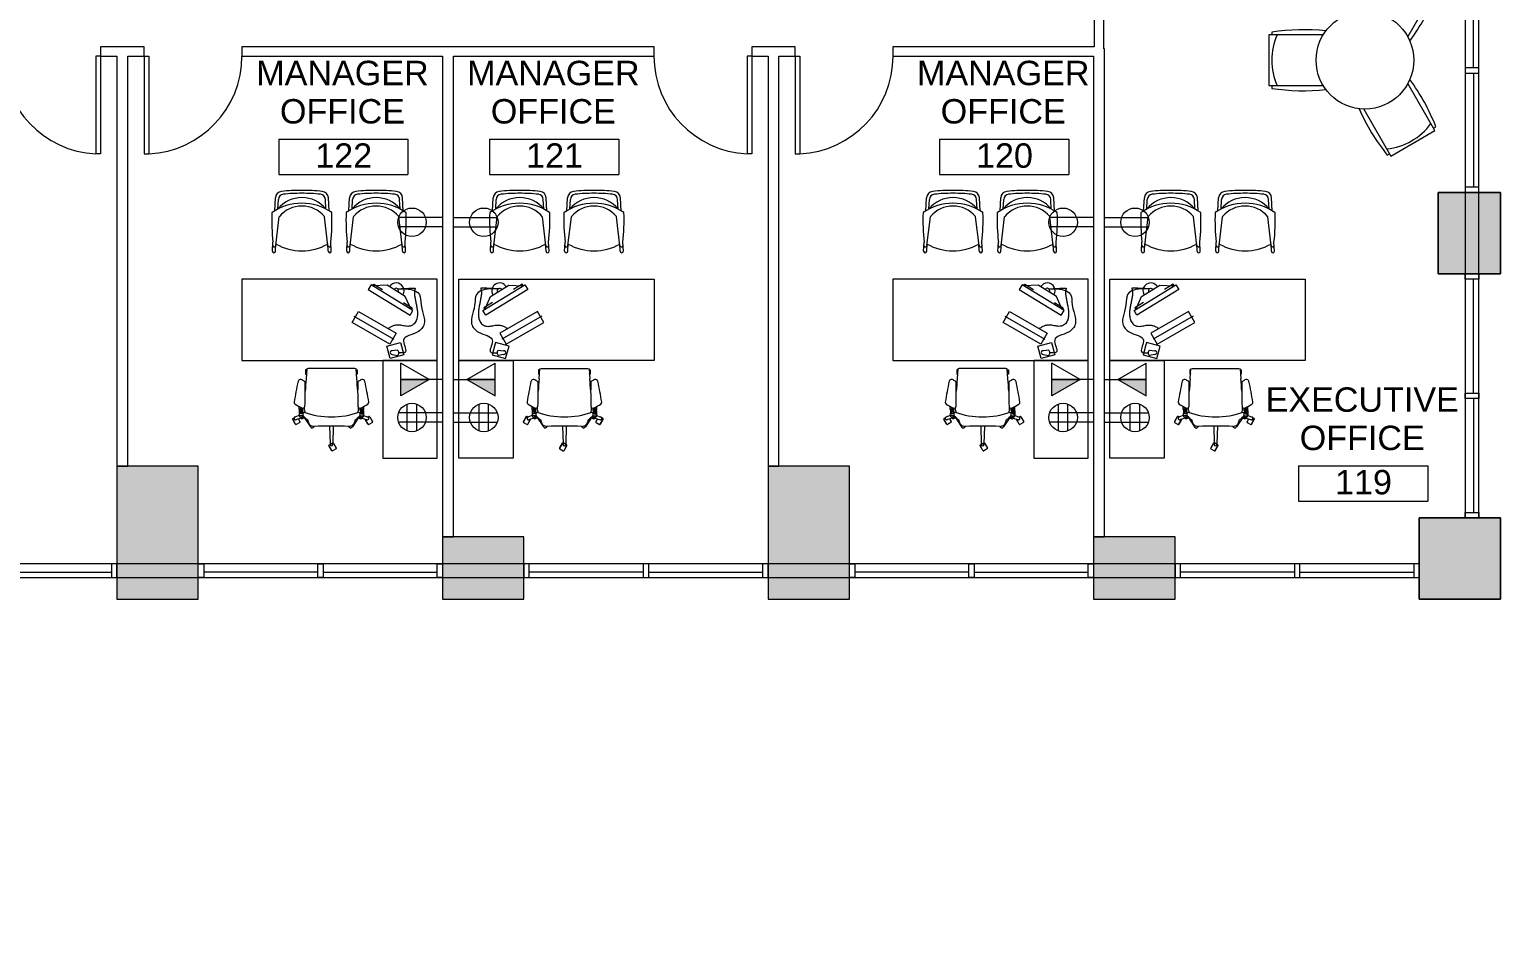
# Model space of a CAD drawing. Header units: inches. Extents: x 1 to 3682, y -575 to 495.
# Drawn here: x 2269 to 2811, y -567 to -237 of the extents above; entities that cross this region are included whole.
import ezdxf

# ---------------------------------------------------------------- set-up
doc = ezdxf.new("R2010")
doc.units = ezdxf.units.IN
doc.header["$MEASUREMENT"] = 0
for name, color, linetype, lineweight in [('1900 Gallows 2nd Floor_For Revit_dwg', 8, 'Continuous', 9), ('A-ANNO-NOTE', 131, 'Continuous', 20), ('A-AREA-IDEN', 2, 'Continuous', 20), ('A-DETL-GENF', 92, 'Continuous', 9), ('A-DETL-MEDM', 33, 'Continuous', 9), ('A-DOOR', 31, 'Continuous', 13), ('A-Glaz-Exst', 7, 'Continuous', 9), ('A-WALL', 113, 'Continuous', 50), ('A-Wall-Exst', 7, 'Continuous', 9), ('I-FURN', 30, 'Continuous', 9), ('I-WALL', 2, 'Continuous', 13)]:
    doc.layers.add(name, color=color, linetype=linetype, lineweight=lineweight)
doc.styles.add('Arial', font='arial.ttf', dxfattribs={"height": 9})

# ---------------------------------------------------------------- blocks, each defined once
blk = doc.blocks.new('Office Desk Groups - Office Desk 1-562618-New Construction - Tel_Data_Elec Plan')
at = {"layer": 'I-FURN'}
for p, q in [((-36, 36), (-36, 0)), ((-16, 36), (-36, 36)), ((-16, 0), (-16, 36)), ((1.23, 32.53), (2.52, 33.28)), ((2.79, 33.2), (3.85, 31.37)), ((2.84, 33.12), (2.87, 33.14)), ((2.87, 33.14), (3.84, 31.47)), ((2.22, 30.42), (1.16, 32.26)), ((1.17, 32.16), (1.2, 32.18)), ((2.13, 30.49), (1.17, 32.16)), ((2.17, 30.51), (2.13, 30.49)), ((2.28, 24.2), (2.42, 30.74)), ((3.45, 30.9), (2.49, 30.35)), ((3.78, 31.09), (3.45, 30.9)), ((3.6, 24.2), (3.46, 30.74)), ((3.84, 31.47), (3.8, 31.45)), ((-11.16, 20.71), (-12.22, 22.54)), ((-12.2, 22.44), (-12.17, 22.46)), ((-11.24, 20.77), (-12.2, 22.44)), ((-12.14, 22.82), (-10.85, 23.56)), ((-10.58, 23.49), (-9.52, 21.65)), ((-10.53, 23.41), (-10.5, 23.43)), ((-10.5, 23.43), (-9.53, 21.75)), ((-8.31, 21.25), (-9.97, 21.75)), ((-9.53, 21.75), (-9.57, 21.73)), ((-7.32, 20.61), (-4.77, 24.49)), ((-4.77, 24.49), (-4.26, 24.91)), ((10.65, 24.49), (10.13, 24.91)), ((13.2, 20.61), (10.65, 24.49)), ((14.19, 21.25), (15.84, 21.75)), ((15.11, 21.53), (14.53, 22.54)), ((14.54, 22.44), (14.58, 22.46)), ((15.08, 21.51), (14.54, 22.44)), ((14.6, 22.82), (15.89, 23.56)), ((16.16, 23.49), (17.22, 21.65)), ((16.21, 23.41), (16.25, 23.43)), ((16.25, 23.43), (17.21, 21.75)), ((17.21, 21.75), (17.18, 21.73)), ((-11.2, 20.79), (-11.24, 20.77)), ((-10.51, 20.85), (-10.88, 20.63)), ((-8.94, 20.28), (-10.29, 20.75)), ((-9.01, 18.07), (-8.99, 16.92)), ((-8.91, 18.55), (-8.94, 20.36)), ((-8.86, 20.33), (-8.87, 19.4)), ((-8.87, 19.4), (-8.53, 19.4)), ((-7.56, 20.33), (-8.86, 20.33)), ((-8.16, 21.4), (-8.77, 20.78)), ((-8.57, 18.91), (-8.56, 17.65)), ((-8.53, 19.67), (-8.53, 17.7)), ((-8.07, 19.67), (-8.53, 19.67)), ((-8.07, 17.73), (-8.07, 19.67)), ((-8.07, 19.39), (-7.53, 19.39)), ((-8.04, 18.93), (-8.06, 17.7)), ((-6.97, 21.15), (-7.88, 21.44)), ((-7.74, 18.63), (-7.75, 19.39)), ((-7.63, 18.4), (-7.61, 18.07)), ((-7.61, 18.07), (-7.62, 17.56)), ((-7.34, 20.57), (-7.32, 20.61)), ((-6.98, 18.3), (-6.99, 17.3)), ((12.84, 21.15), (13.75, 21.44)), ((12.86, 18.3), (12.87, 17.3)), ((13.22, 20.57), (13.2, 20.61)), ((13.95, 19.39), (13.41, 19.39)), ((13.44, 20.33), (14.73, 20.33)), ((13.5, 18.4), (13.49, 18.07)), ((13.49, 18.07), (13.5, 17.56)), ((13.61, 18.63), (13.62, 19.39)), ((13.91, 18.93), (13.93, 17.7)), ((13.95, 19.67), (14.4, 19.67)), ((13.95, 17.73), (13.95, 19.67)), ((14.03, 21.4), (14.64, 20.78)), ((14.4, 19.67), (14.4, 17.7)), ((14.74, 19.4), (14.4, 19.4)), ((14.44, 18.91), (14.44, 17.65)), ((14.73, 20.33), (14.74, 19.4)), ((14.78, 18.55), (14.81, 20.36)), ((14.81, 20.28), (16.17, 20.75)), ((14.88, 18.07), (14.87, 16.92)), ((17.15, 21.38), (16.69, 21.11)), ((-6.4, 6.79), (-6.13, 3)), ((12.01, 3), (12.28, 6.79)), ((-6.56, 5.03), (-6.41, 5.03)), ((-6.56, 3.46), (-6.56, 5.03)), ((-6.41, 3.46), (-6.56, 3.46)), ((-6.41, 5.03), (-6.41, 3.46)), ((-6.13, 3), (-5.67, 2.87)), ((-5.67, 2.87), (11.55, 2.87)), ((11.55, 2.87), (12.01, 3)), ((12.28, 5.03), (12.28, 3.46)), ((12.44, 5.03), (12.28, 5.03)), ((12.28, 3.46), (12.44, 3.46)), ((12.44, 3.46), (12.44, 5.03)), ((-36, 0), (-16, 0)), ((-36, 0), (-36, -30)), ((36, 0), (-36, 0)), ((-23.75, -2.08), (-18.72, -0.7)), ((-22.48, -6.72), (-23.75, -2.08)), ((-17.45, -5.34), (-22.48, -6.72)), ((-21.46, -3.8), (-19.5, -3.62)), ((-19.46, -2.22), (-21.4, -1.92)), ((-18.72, -0.7), (-17.45, -5.34)), ((36, -30), (36, 0)), ((-20.86, -10.1), (-18.53, -6.07)), ((-7, -18.11), (-20.86, -10.1)), ((-5.33, -16.35), (-20.07, -7.94)), ((-18.53, -6.07), (-4.67, -14.07)), ((-4.67, -14.07), (-7, -18.11)), ((-26.03, -16.73), (-27.08, -18.43)), ((-27.08, -18.43), (-11.65, -27.96)), ((-26.8, -19.46), (-26.42, -18.84)), ((-23.63, -21.42), (-26.8, -19.46)), ((-26.42, -18.84), (-24.3, -23.68)), ((-10.6, -26.26), (-26.03, -16.73)), ((-24.3, -23.68), (-17.59, -27.82)), ((-12.69, -28.17), (-15.87, -26.21)), ((-11.65, -27.96), (-10.6, -26.26)), ((-36, -30), (36, -30)), ((-17.59, -27.82), (-12.31, -27.55)), ((-12.31, -27.55), (-12.69, -28.17)), ((-24.36, -40.36), (-24.19, -43.67)), ((-23.24, -40.3), (-23.1, -43)), ((-23.13, -42.4), (-21.88, -53.04)), ((-3.95, -42.4), (-5.2, -53.04)), ((-3.84, -40.3), (-3.98, -43)), ((-2.72, -40.36), (-2.89, -43.67)), ((3.02, -40.36), (3.19, -43.67)), ((4.14, -40.3), (4.28, -43)), ((4.25, -42.4), (5.5, -53.04)), ((23.42, -42.4), (22.17, -53.04)), ((23.53, -40.3), (23.39, -43)), ((24.66, -40.36), (24.48, -43.67)), ((-23.56, -55.25), (-23.31, -60.03)), ((-22.4, -55.89), (-22.21, -59.45)), ((-4.68, -55.89), (-4.87, -59.45)), ((-3.52, -55.25), (-3.77, -60.03)), ((3.82, -55.25), (4.07, -60.03)), ((4.98, -55.89), (5.16, -59.45)), ((22.7, -55.89), (22.51, -59.45)), ((23.85, -55.25), (23.61, -60.03))]:
    blk.add_line(p, q, dxfattribs=at)
for centre, radius, start, end in [((2.62, 33.1), 0.2, 30, 120.1357), ((1.33, 32.36), 0.2, 120, 210), ((2.39, 30.52), 0.2, 209.8466, 275.235), ((2.39, 30.52), 0.2, 275.235, 299.8607), ((3.94, 30.71), 1.53, 164.4505, 178.7927), ((3.03, 30.97), 0.583, 134.254, 164.4505), ((2.94, 31.06), 0.445, 45.7229, 134.2771), ((2.84, 30.97), 0.583, 15.5495, 45.746), ((1.93, 30.71), 1.53, 1.2073, 15.5495), ((3.68, 31.27), 0.2, 299.8643, 30), ((-12.04, 22.64), 0.2, 119.832, 210), ((-10.43, 21.35), 0.445, 117.8208, 206.0638), ((-10.75, 23.39), 0.2, 30, 120), ((-10.37, 21.23), 0.583, 87.4248, 117.8208), ((-10.41, 20.28), 1.53, 73.2073, 87.502), ((-2.8, 17.21), 5.54, 121.0187, 133.18), ((-20.88, 22.9), 15.26, 356.4473, 358.5687), ((-3.38, 22.1), 2.29, 134.5977, 169.3918), ((-3.26, 21.43), 2.87, 95.705, 127.0086), ((-4.41, 23.8), 1.12, 25.6219, 82.0752), ((2.94, 269.32), 245.12, 268.4848, 271.5152), ((10.28, 23.8), 1.12, 97.9248, 154.3781), ((9.13, 21.43), 2.87, 52.9914, 84.295), ((9.26, 22.1), 2.29, 10.6082, 45.4023), ((26.76, 22.9), 15.26, 181.4313, 183.5527), ((8.67, 17.21), 5.54, 46.82, 58.9813), ((14.7, 22.64), 0.2, 119.8879, 210), ((16.29, 20.28), 1.53, 92.498, 106.7927), ((15.99, 23.39), 0.2, 30, 120), ((16.25, 21.23), 0.583, 62.1792, 92.5752), ((16.31, 21.35), 0.445, 333.9362, 62.1792), ((-10.98, 20.81), 0.2, 210, 299.888), ((-10.31, 21.41), 0.583, 206.0911, 236.3507), ((-9.79, 22.2), 1.53, 236.4124, 250.7927), ((4.23, -7.95), 28.17, 115.3981, 121.4567), ((-9.69, 21.55), 0.2, 15.1327, 29.8705), ((-8.12, 18.14), 0.887, 120.1857, 184.8367), ((-8.34, 20.37), 0.593, 84.0219, 180.9117), ((-8.27, 17.21), 0.533, 66.9672, 123.7509), ((-8.27, 17.27), 0.5, 67.0573, 121.4674), ((-8.42, 20.31), 0.657, 1.3207, 77.9642), ((-7.98, 21.13), 0.323, 29.6621, 124.4716), ((-8.55, 18.11), 0.971, 17.6225, 57.9495), ((-7.54, 16.85), 0.711, 2.0473, 115.4842), ((-8.44, 20.75), 0.922, 9.6607, 36.4682), ((-6.62, 19.89), 1.04, 148.1398, 233.8639), ((-8.76, 20.66), 1.25, 346.3769, 10.9189), ((-10.83, 25.13), 5.75, 305.3709, 317.4948), ((2.94, -10.67), 31.42, 71.1164, 108.8836), ((-5.15, 18.21), 1.84, 146.599, 177.2887), ((-162.31, 11.32), 155.58, 358.8191, 2.0473), ((16.71, 25.13), 5.75, 222.5052, 234.6291), ((11.03, 18.21), 1.84, 2.7113, 33.401), ((168.19, 11.32), 155.58, 177.9527, 181.1809), ((13.42, 16.85), 0.711, 64.5158, 177.9527), ((12.49, 19.89), 1.04, 306.1361, 31.8602), ((14.63, 20.66), 1.25, 169.0811, 193.6231), ((14.31, 20.75), 0.922, 143.5318, 170.3393), ((14.43, 18.11), 0.971, 122.0505, 162.3775), ((13.85, 21.13), 0.323, 55.5284, 150.3379), ((14.29, 20.31), 0.657, 102.0358, 178.6793), ((1.64, -7.95), 28.17, 58.5497, 64.6019), ((14.14, 17.21), 0.533, 56.2491, 113.0328), ((14.14, 17.27), 0.5, 58.5326, 112.9427), ((14.22, 20.37), 0.593, 359.0883, 95.9781), ((14, 18.14), 0.887, 355.1633, 59.8143), ((15.66, 22.2), 1.53, 289.2073, 303.5114), ((16.19, 21.41), 0.583, 303.4497, 333.9089), ((17.05, 21.55), 0.2, 300, 30.2094), ((-10.08, 15.44), 0.749, 121.5732, 189.0231), ((163.02, 43.86), 176.17, 189.3216, 191.8621), ((258.68, 28.75), 265.99, 183.7702, 184.7367), ((-252.8, 28.75), 265.99, 355.2633, 356.2298), ((-157.15, 43.86), 176.17, 348.1407, 350.6784), ((15.95, 15.44), 0.749, 350.9769, 58.6662), ((-8.54, 7.83), 0.859, 192.1424, 292.8427), ((-12.14, 16.39), 10.15, 292.7913, 299.9233), ((-7.38, 8.13), 0.615, 299.9233, 358.8191), ((13.26, 8.13), 0.615, 181.1809, 240.0767), ((18.01, 16.39), 10.15, 240.0767, 247.2087), ((14.42, 7.83), 0.859, 247.1573, 348.4211), ((-5.85, 5.21), 0.589, 197.5488, 225.5119), ((-5.85, 3.28), 0.589, 125.1062, 162.4512), ((11.72, 3.28), 0.589, 17.5488, 54.8938), ((11.72, 5.21), 0.589, 314.4881, 342.4512), ((-20.73, -2.88), 1.17, 124.8247, 231.514), ((-19.4, -2.93), 0.703, 261.9725, 94.3662), ((-20.94, -25.75), 2.88, 148.3037, 328.3037), ((-20.94, -25.75), 0.885, 148.3037, 328.3037), ((-23.8, -40.33), 0.562, 2.9778, 182.9778), ((-23.69, -42.45), 0.572, 355.8841, 161.2764), ((-13.54, -59.54), 19.11, 60.1223, 119.8777), ((-3.39, -42.44), 0.567, 14.9433, 184.8841), ((-3.28, -40.33), 0.562, 357.0222, 177.0222), ((3.58, -40.33), 0.562, 2.9778, 182.9778), ((3.68, -42.45), 0.572, 355.8841, 161.2764), ((13.84, -59.54), 19.11, 60.1223, 119.8777), ((23.98, -42.44), 0.567, 14.9433, 184.8841), ((24.09, -40.33), 0.563, 357.0222, 177.0222), ((47.43, -51.82), 72.08, 173.5103, 182.1673), ((-74.51, -51.82), 72.08, 357.8327, 6.4897), ((74.81, -51.82), 72.08, 173.5103, 182.1673), ((-47.14, -51.82), 72.08, 357.8327, 6.4897), ((-21.75, -53.03), 0.125, 186.4009, 220.1387), ((-13.53, -46.09), 10.88, 220.1387, 269.938), ((-13.55, -46.09), 10.88, 270.062, 319.8613), ((-5.33, -53.03), 0.125, 319.8613, 353.5991), ((5.62, -53.03), 0.125, 186.4009, 220.1387), ((13.85, -46.09), 10.88, 220.1387, 269.938), ((13.82, -46.09), 10.88, 270.062, 319.8613), ((22.05, -53.03), 0.125, 319.8613, 353.5991), ((-24.47, -54.52), 0.125, 190.6864, 235.967), ((-13.34, -38.03), 20.02, 235.967, 269.4206), ((-13.4, -48.43), 11.69, 219.6744, 269.3381), ((-20.22, -59.35), 2, 182.9778, 264.2191), ((-13.74, -38.03), 20.02, 270.5794, 304.033), ((-13.67, -48.43), 11.69, 270.6619, 320.3256), ((-6.86, -59.35), 2, 275.7809, 357.0222), ((-2.6, -54.52), 0.125, 304.033, 349.3136), ((2.9, -54.52), 0.125, 190.6864, 235.967), ((14.04, -38.03), 20.02, 235.967, 269.4206), ((13.97, -48.43), 11.69, 219.6744, 269.3381), ((7.16, -59.35), 2, 182.9778, 264.2191), ((13.63, -38.03), 20.02, 270.5794, 304.033), ((13.7, -48.43), 11.69, 270.6619, 320.3256), ((20.51, -59.35), 2, 275.7809, 357.0222), ((24.77, -54.52), 0.125, 304.033, 349.3136), ((-20.81, -59.91), 2.5, 182.9778, 264.2145), ((-13.44, 12.82), 75.59, 264.2145, 269.9285), ((-13.44, 7.53), 69.22, 264.2191, 269.9219), ((-13.63, 7.53), 69.22, 270.0781, 275.7809), ((-13.63, 12.82), 75.59, 270.0715, 275.7855), ((-6.27, -59.91), 2.5, 275.7855, 357.0222), ((6.56, -59.91), 2.5, 182.9778, 264.2145), ((13.93, 12.82), 75.59, 264.2145, 269.9285), ((13.93, 7.53), 69.22, 264.2191, 269.9219), ((13.74, 7.53), 69.22, 270.0781, 275.7809), ((13.74, 12.82), 75.59, 270.0715, 275.7855), ((21.11, -59.91), 2.5, 275.7855, 357.0222)]:
    blk.add_arc(centre, radius, start, end, dxfattribs=at)
for points, knots in [([(-21.43, -26.49), (-30.11, -26.7), (-29.36, -19.53), (-32.64, -14.29), (-28.66, -9.55), (-21.77, -8.98), (-25.67, -2.68), (-23.02, -2.75), (-21.9, -2.85)], [0, 0, 0, 0, 4.203758, 11.310205, 15.301003, 21.109862, 25.639067, 29.008441, 29.008441, 29.008441, 29.008441]), ([(-21.43, -26.49), (-21.7, -26.49), (-22.24, -26.5), (-23.05, -26.52), (-23.85, -26.55), (-24.52, -26.57), (-25.06, -26.6), (-25.47, -26.62), (-25.87, -26.65), (-26.2, -26.67), (-26.47, -26.68), (-26.67, -26.7), (-26.88, -26.71), (-27.08, -26.73), (-27.25, -26.74), (-27.38, -26.74), (-27.48, -26.74), (-27.58, -26.74), (-27.67, -26.74), (-27.74, -26.74), (-27.79, -26.74), (-27.83, -26.73), (-27.86, -26.71), (-27.87, -26.7), (-27.89, -26.69), (-27.91, -26.66), (-27.92, -26.63), (-27.93, -26.61), (-27.93, -26.6), (-27.93, -26.57), (-27.92, -26.54), (-27.91, -26.5), (-27.88, -26.44), (-27.86, -26.37), (-27.83, -26.29), (-27.8, -26.21), (-27.77, -26.13), (-27.75, -26.05), (-27.72, -25.97), (-27.7, -25.86), (-27.66, -25.66), (-27.63, -25.38), (-27.63, -25.03), (-27.65, -24.69), (-27.68, -24.35), (-27.74, -23.9), (-27.84, -23.33), (-27.96, -22.66), (-28.09, -21.99), (-28.23, -21.28), (-28.38, -20.54), (-28.52, -19.76), (-28.64, -18.98), (-28.73, -18.19), (-28.78, -17.4), (-28.75, -16.34), (-28.56, -15.26), (-28.12, -14.24), (-27.6, -13.53), (-27.02, -13.07), (-26.5, -12.81), (-25.94, -12.64), (-25.21, -12.58), (-24.04, -12.7), (-22.99, -12.95), (-22, -13.09), (-21.48, -13.12), (-21.07, -13.1), (-20.66, -13.04), (-20.16, -12.92), (-19.58, -12.7), (-18.84, -12.33), (-18.31, -12.01), (-17.96, -11.78)], [0, 0, 0, 0, 0.067284, 0.134569, 0.201853, 0.269138, 0.30278, 0.336422, 0.370065, 0.403707, 0.420528, 0.437349, 0.45417, 0.470991, 0.487812, 0.496223, 0.504633, 0.513044, 0.521455, 0.52566, 0.529865, 0.53407, 0.536173, 0.537224, 0.538276, 0.541842, 0.545408, 0.546299, 0.547191, 0.548974, 0.55254, 0.556106, 0.559673, 0.566805, 0.573937, 0.581069, 0.588202, 0.595334, 0.602466, 0.609598, 0.623863, 0.652392, 0.680921, 0.70945, 0.737979, 0.766508, 0.823567, 0.880625, 0.937683, 0.994741, 1.060748, 1.126755, 1.192761, 1.258768, 1.324774, 1.390781, 1.522794, 1.595685, 1.668576, 1.741467, 1.777913, 1.814358, 1.887249, 1.96014, 2.105922, 2.157559, 2.209196, 2.235015, 2.260833, 2.312471, 2.364108, 2.415745, 2.519019, 2.519019, 2.519019, 2.519019])]:
    blk.add_open_spline(points, degree=3, knots=knots, dxfattribs=at)
blk = doc.blocks.new('Office Desk Groups - Office Desk 1-1538151-New Construction - Tel_Data_Elec Plan')
at = {"layer": 'I-FURN'}
for p, q in [((-23.56, 55.25), (-23.31, 60.03)), ((-3.52, 55.25), (-3.77, 60.03)), ((3.82, 55.25), (4.07, 60.03)), ((23.85, 55.25), (23.61, 60.03)), ((-22.4, 55.89), (-22.21, 59.45)), ((-4.68, 55.89), (-4.87, 59.45)), ((4.98, 55.89), (5.16, 59.45)), ((22.7, 55.89), (22.51, 59.45)), ((-23.13, 42.4), (-21.88, 53.04)), ((-3.95, 42.4), (-5.2, 53.04)), ((4.25, 42.4), (5.5, 53.04)), ((23.42, 42.4), (22.17, 53.04)), ((-24.36, 40.36), (-24.19, 43.67)), ((-2.72, 40.36), (-2.89, 43.67)), ((3.02, 40.36), (3.19, 43.67)), ((24.66, 40.36), (24.48, 43.67)), ((-23.24, 40.3), (-23.1, 43)), ((-3.84, 40.3), (-3.98, 43)), ((4.14, 40.3), (4.28, 43)), ((23.53, 40.3), (23.39, 43)), ((-36, 0), (-36, 30)), ((-36, 30), (36, 30)), ((-27.08, 18.43), (-11.65, 27.96)), ((-24.3, 23.68), (-17.59, 27.82)), ((-17.59, 27.82), (-12.31, 27.55)), ((-12.69, 28.17), (-15.87, 26.21)), ((-12.31, 27.55), (-12.69, 28.17)), ((-11.65, 27.96), (-10.6, 26.26)), ((36, 30), (36, 0)), ((-26.42, 18.84), (-24.3, 23.68)), ((-10.6, 26.26), (-26.03, 16.73)), ((-26.03, 16.73), (-27.08, 18.43)), ((-23.63, 21.42), (-26.8, 19.46)), ((-26.8, 19.46), (-26.42, 18.84)), ((-7, 18.11), (-20.86, 10.1)), ((-5.33, 16.35), (-20.07, 7.94)), ((-4.67, 14.07), (-7, 18.11)), ((-18.53, 6.07), (-4.67, 14.07)), ((-22.48, 6.72), (-23.75, 2.08)), ((-17.45, 5.34), (-22.48, 6.72)), ((-20.86, 10.1), (-18.53, 6.07)), ((-36, -36), (-36, 0)), ((-36, 0), (-16, 0)), ((36, 0), (-36, 0)), ((-23.75, 2.08), (-18.72, 0.7)), ((-21.46, 3.8), (-19.5, 3.62)), ((-19.46, 2.22), (-21.4, 1.92)), ((-18.72, 0.7), (-17.45, 5.34)), ((-16, 0), (-16, -36)), ((-6.56, -3.46), (-6.56, -5.03)), ((-6.41, -3.46), (-6.56, -3.46)), ((-6.56, -5.03), (-6.41, -5.03)), ((-6.41, -5.03), (-6.41, -3.46)), ((-6.4, -6.79), (-6.13, -3)), ((-6.13, -3), (-5.67, -2.87)), ((-5.67, -2.87), (11.55, -2.87)), ((11.55, -2.87), (12.01, -3)), ((12.01, -3), (12.28, -6.79)), ((12.28, -5.03), (12.28, -3.46)), ((12.28, -3.46), (12.44, -3.46)), ((12.44, -5.03), (12.28, -5.03)), ((12.44, -3.46), (12.44, -5.03)), ((-11.16, -20.71), (-12.22, -22.54)), ((-11.24, -20.77), (-12.2, -22.44)), ((-11.2, -20.79), (-11.24, -20.77)), ((-10.51, -20.85), (-10.88, -20.63)), ((-10.58, -23.49), (-9.52, -21.65)), ((-8.94, -20.28), (-10.29, -20.75)), ((-8.31, -21.25), (-9.97, -21.75)), ((-9.01, -18.07), (-8.99, -16.92)), ((-8.91, -18.55), (-8.94, -20.36)), ((-8.87, -19.4), (-8.53, -19.4)), ((-8.86, -20.33), (-8.87, -19.4)), ((-7.56, -20.33), (-8.86, -20.33)), ((-8.16, -21.4), (-8.77, -20.78)), ((-8.57, -18.91), (-8.56, -17.65)), ((-8.53, -19.67), (-8.53, -17.7)), ((-8.07, -19.67), (-8.53, -19.67)), ((-8.07, -17.73), (-8.07, -19.67)), ((-8.07, -19.39), (-7.53, -19.39)), ((-8.04, -18.93), (-8.06, -17.7)), ((-6.97, -21.15), (-7.88, -21.44)), ((-7.74, -18.63), (-7.75, -19.39)), ((-7.63, -18.4), (-7.61, -18.07)), ((-7.61, -18.07), (-7.62, -17.56)), ((-7.34, -20.57), (-7.32, -20.61)), ((-7.32, -20.61), (-4.77, -24.49)), ((-6.98, -18.3), (-6.99, -17.3)), ((13.2, -20.61), (10.65, -24.49)), ((12.84, -21.15), (13.75, -21.44)), ((12.86, -18.3), (12.87, -17.3)), ((13.22, -20.57), (13.2, -20.61)), ((13.95, -19.39), (13.41, -19.39)), ((13.44, -20.33), (14.73, -20.33)), ((13.49, -18.07), (13.5, -17.56)), ((13.5, -18.4), (13.49, -18.07)), ((13.61, -18.63), (13.62, -19.39)), ((13.91, -18.93), (13.93, -17.7)), ((13.95, -17.73), (13.95, -19.67)), ((13.95, -19.67), (14.4, -19.67)), ((14.03, -21.4), (14.64, -20.78)), ((14.19, -21.25), (15.84, -21.75)), ((14.4, -19.67), (14.4, -17.7)), ((14.74, -19.4), (14.4, -19.4)), ((14.44, -18.91), (14.44, -17.65)), ((15.11, -21.53), (14.53, -22.54)), ((15.08, -21.51), (14.54, -22.44)), ((14.73, -20.33), (14.74, -19.4)), ((14.78, -18.55), (14.81, -20.36)), ((14.81, -20.28), (16.17, -20.75)), ((14.88, -18.07), (14.87, -16.92)), ((16.16, -23.49), (17.22, -21.65)), ((17.15, -21.38), (16.69, -21.11)), ((-12.2, -22.44), (-12.17, -22.46)), ((-12.14, -22.82), (-10.85, -23.56)), ((-10.53, -23.41), (-10.5, -23.43)), ((-10.5, -23.43), (-9.53, -21.75)), ((-9.53, -21.75), (-9.57, -21.73)), ((-4.77, -24.49), (-4.26, -24.91)), ((2.28, -24.2), (2.42, -30.74)), ((3.6, -24.2), (3.46, -30.74)), ((10.65, -24.49), (10.13, -24.91)), ((14.54, -22.44), (14.58, -22.46)), ((14.6, -22.82), (15.89, -23.56)), ((16.21, -23.41), (16.25, -23.43)), ((16.25, -23.43), (17.21, -21.75)), ((17.21, -21.75), (17.18, -21.73)), ((2.22, -30.42), (1.16, -32.26)), ((2.13, -30.49), (1.17, -32.16)), ((1.17, -32.16), (1.2, -32.18)), ((1.23, -32.53), (2.52, -33.28)), ((2.17, -30.51), (2.13, -30.49)), ((3.45, -30.9), (2.49, -30.35)), ((2.79, -33.2), (3.85, -31.37)), ((2.87, -33.14), (3.84, -31.47)), ((3.78, -31.09), (3.45, -30.9)), ((3.84, -31.47), (3.8, -31.45)), ((-16, -36), (-36, -36)), ((2.84, -33.12), (2.87, -33.14))]:
    blk.add_line(p, q, dxfattribs=at)
for centre, radius, start, end in [((-20.81, 59.91), 2.5, 95.7855, 177.0222), ((-13.4, 48.43), 11.69, 90.6619, 140.3256), ((-20.22, 59.35), 2, 95.7809, 177.0222), ((-13.44, -12.82), 75.59, 90.0715, 95.7855), ((-13.44, -7.53), 69.22, 90.0781, 95.7809), ((-13.63, -12.82), 75.59, 84.2145, 89.9285), ((-13.63, -7.53), 69.22, 84.2191, 89.9219), ((-13.67, 48.43), 11.69, 39.6744, 89.3381), ((-6.86, 59.35), 2, 2.9778, 84.2191), ((-6.27, 59.91), 2.5, 2.9778, 84.2145), ((6.56, 59.91), 2.5, 95.7855, 177.0222), ((13.97, 48.43), 11.69, 90.6619, 140.3256), ((7.16, 59.35), 2, 95.7809, 177.0222), ((13.93, -12.82), 75.59, 90.0715, 95.7855), ((13.93, -7.53), 69.22, 90.0781, 95.7809), ((13.74, -12.82), 75.59, 84.2145, 89.9285), ((13.74, -7.53), 69.22, 84.2191, 89.9219), ((13.7, 48.43), 11.69, 39.6744, 89.3381), ((20.51, 59.35), 2, 2.9778, 84.2191), ((21.11, 59.91), 2.5, 2.9778, 84.2145), ((47.43, 51.82), 72.08, 177.8327, 186.4897), ((-24.47, 54.52), 0.125, 124.033, 169.3136), ((-13.34, 38.03), 20.02, 90.5794, 124.033), ((-13.53, 46.09), 10.88, 90.062, 139.8613), ((-13.74, 38.03), 20.02, 55.967, 89.4206), ((-13.55, 46.09), 10.88, 40.1387, 89.938), ((-74.51, 51.82), 72.08, 353.5103, 2.1673), ((-2.6, 54.52), 0.125, 10.6864, 55.967), ((74.81, 51.82), 72.08, 177.8327, 186.4897), ((2.9, 54.52), 0.125, 124.033, 169.3136), ((14.04, 38.03), 20.02, 90.5794, 124.033), ((13.85, 46.09), 10.88, 90.062, 139.8613), ((13.63, 38.03), 20.02, 55.967, 89.4206), ((13.82, 46.09), 10.88, 40.1387, 89.938), ((-47.14, 51.82), 72.08, 353.5103, 2.1673), ((24.77, 54.52), 0.125, 10.6864, 55.967), ((-21.75, 53.03), 0.125, 139.8613, 173.5991), ((-5.33, 53.03), 0.125, 6.4009, 40.1387), ((5.62, 53.03), 0.125, 139.8613, 173.5991), ((22.05, 53.03), 0.125, 6.4009, 40.1387), ((-23.8, 40.33), 0.562, 177.0222, 357.0222), ((-23.69, 42.45), 0.572, 198.7236, 4.1159), ((-13.54, 59.54), 19.11, 240.1223, 299.8777), ((-3.39, 42.44), 0.567, 175.1159, 345.0567), ((-3.28, 40.33), 0.562, 182.9778, 2.9778), ((3.58, 40.33), 0.562, 177.0222, 357.0222), ((3.68, 42.45), 0.572, 198.7236, 4.1159), ((13.84, 59.54), 19.11, 240.1223, 299.8777), ((23.98, 42.44), 0.567, 175.1159, 345.0567), ((24.09, 40.33), 0.563, 182.9778, 2.9778), ((-20.94, 25.75), 2.88, 31.6963, 211.6963), ((-20.94, 25.75), 0.885, 31.6963, 211.6963), ((-20.73, 2.88), 1.17, 128.486, 235.1753), ((-19.4, 2.93), 0.703, 265.6338, 98.0275), ((-5.85, -3.28), 0.589, 197.5488, 234.8938), ((-5.85, -5.21), 0.589, 134.4881, 162.4512), ((11.72, -3.28), 0.589, 305.1062, 342.4512), ((11.72, -5.21), 0.589, 17.5488, 45.5119), ((163.02, -43.86), 176.17, 168.1379, 170.6784), ((-8.54, -7.83), 0.859, 67.1573, 167.8576), ((-12.14, -16.39), 10.15, 60.0767, 67.2087), ((-7.38, -8.13), 0.615, 1.1809, 60.0767), ((-162.31, -11.32), 155.58, 357.9527, 1.1809), ((258.68, -28.75), 265.99, 175.2633, 176.2298), ((-252.8, -28.75), 265.99, 3.7702, 4.7367), ((168.19, -11.32), 155.58, 178.8191, 182.0473), ((13.26, -8.13), 0.615, 119.9233, 178.8191), ((18.01, -16.39), 10.15, 112.7913, 119.9233), ((14.42, -7.83), 0.859, 11.5789, 112.8427), ((-157.15, -43.86), 176.17, 9.3216, 11.8593), ((-10.08, -15.44), 0.749, 170.9769, 238.4268), ((4.23, 7.95), 28.17, 238.5433, 244.6019), ((1.64, 7.95), 28.17, 295.3981, 301.4503), ((15.95, -15.44), 0.749, 301.3338, 9.0231), ((-10.98, -20.81), 0.2, 60.112, 150), ((-10.43, -21.35), 0.445, 153.9362, 242.1792), ((-10.31, -21.41), 0.583, 123.6493, 153.9089), ((-9.79, -22.2), 1.53, 109.2073, 123.5876), ((-9.69, -21.55), 0.2, 330.1295, 344.8673), ((-8.12, -18.14), 0.887, 175.1633, 239.8143), ((-8.34, -20.37), 0.593, 179.0883, 275.9781), ((-8.27, -17.21), 0.533, 236.2491, 293.0328), ((-8.27, -17.27), 0.5, 238.5326, 292.9427), ((-8.42, -20.31), 0.657, 282.0358, 358.6793), ((-7.98, -21.13), 0.323, 235.5284, 330.3379), ((-8.55, -18.11), 0.971, 302.0505, 342.3775), ((-7.54, -16.85), 0.711, 244.5158, 357.9527), ((-8.44, -20.75), 0.922, 323.5318, 350.3393), ((-6.62, -19.89), 1.04, 126.1361, 211.8602), ((-8.76, -20.66), 1.25, 349.0811, 13.6231), ((-10.83, -25.13), 5.75, 42.5052, 54.6291), ((2.94, 10.67), 31.42, 251.1164, 288.8836), ((-5.15, -18.21), 1.84, 182.7113, 213.401), ((-2.8, -17.21), 5.54, 226.82, 238.9813), ((8.67, -17.21), 5.54, 301.0187, 313.18), ((16.71, -25.13), 5.75, 125.3709, 137.4948), ((11.03, -18.21), 1.84, 326.599, 357.2887), ((13.42, -16.85), 0.711, 182.0473, 295.4842), ((12.49, -19.89), 1.04, 328.1398, 53.8639), ((14.63, -20.66), 1.25, 166.3769, 190.9189), ((14.31, -20.75), 0.922, 189.6607, 216.4682), ((14.43, -18.11), 0.971, 197.6225, 237.9495), ((13.85, -21.13), 0.323, 209.6621, 304.4716), ((14.29, -20.31), 0.657, 181.3207, 257.9642), ((14.14, -17.21), 0.533, 246.9672, 303.7509), ((14.14, -17.27), 0.5, 247.0573, 301.4674), ((14.22, -20.37), 0.593, 264.0219, 0.9117), ((14, -18.14), 0.887, 300.1857, 4.8367), ((15.66, -22.2), 1.53, 56.4886, 70.7927), ((16.19, -21.41), 0.583, 26.0911, 56.5503), ((16.31, -21.35), 0.445, 297.8208, 26.0638), ((17.05, -21.55), 0.2, 329.7906, 60), ((-12.04, -22.64), 0.2, 150, 240.168), ((-10.75, -23.39), 0.2, 240, 330), ((-10.37, -21.23), 0.583, 242.1792, 272.5752), ((-10.41, -20.28), 1.53, 272.498, 286.7927), ((-20.88, -22.9), 15.26, 1.4313, 3.5527), ((-3.38, -22.1), 2.29, 190.6082, 225.4023), ((-3.26, -21.43), 2.87, 232.9914, 264.295), ((-4.41, -23.8), 1.12, 277.9248, 334.3781), ((2.94, -269.32), 245.12, 88.4848, 91.5152), ((10.28, -23.8), 1.12, 205.6219, 262.0752), ((9.13, -21.43), 2.87, 275.705, 307.0086), ((9.26, -22.1), 2.29, 314.5977, 349.3918), ((26.76, -22.9), 15.26, 176.4473, 178.5687), ((14.7, -22.64), 0.2, 150, 240.1121), ((16.29, -20.28), 1.53, 253.2073, 267.502), ((15.99, -23.39), 0.2, 240, 330), ((16.25, -21.23), 0.583, 267.4248, 297.8208), ((1.33, -32.36), 0.2, 150, 240), ((2.39, -30.52), 0.2, 84.765, 150.1534), ((2.39, -30.52), 0.2, 60.1393, 84.765), ((3.94, -30.71), 1.53, 181.2073, 195.5495), ((3.03, -30.97), 0.583, 195.5495, 225.746), ((2.94, -31.06), 0.445, 225.7229, 314.2771), ((2.84, -30.97), 0.583, 314.254, 344.4505), ((1.93, -30.71), 1.53, 344.4505, 358.7927), ((3.68, -31.27), 0.2, 330, 60.1357), ((2.62, -33.1), 0.2, 239.8643, 330)]:
    blk.add_arc(centre, radius, start, end, dxfattribs=at)
for points, knots in [([(-21.43, 26.49), (-30.11, 26.7), (-29.36, 19.53), (-32.64, 14.29), (-28.66, 9.55), (-21.77, 8.98), (-25.67, 2.68), (-23.02, 2.75), (-21.9, 2.85)], [0, 0, 0, 0, 4.203758, 11.310205, 15.301003, 21.109862, 25.639067, 29.008441, 29.008441, 29.008441, 29.008441]), ([(-21.43, 26.49), (-21.7, 26.49), (-22.24, 26.5), (-23.05, 26.52), (-23.85, 26.55), (-24.52, 26.57), (-25.06, 26.6), (-25.47, 26.62), (-25.87, 26.65), (-26.2, 26.67), (-26.47, 26.68), (-26.67, 26.7), (-26.88, 26.71), (-27.08, 26.73), (-27.25, 26.74), (-27.38, 26.74), (-27.48, 26.74), (-27.58, 26.74), (-27.67, 26.74), (-27.74, 26.74), (-27.79, 26.74), (-27.83, 26.73), (-27.86, 26.71), (-27.87, 26.7), (-27.89, 26.69), (-27.91, 26.66), (-27.92, 26.63), (-27.93, 26.61), (-27.93, 26.6), (-27.93, 26.57), (-27.92, 26.54), (-27.91, 26.5), (-27.88, 26.44), (-27.86, 26.37), (-27.83, 26.29), (-27.8, 26.21), (-27.77, 26.13), (-27.75, 26.05), (-27.72, 25.97), (-27.7, 25.86), (-27.66, 25.66), (-27.63, 25.38), (-27.63, 25.03), (-27.65, 24.69), (-27.68, 24.35), (-27.74, 23.9), (-27.84, 23.33), (-27.96, 22.66), (-28.09, 21.99), (-28.23, 21.28), (-28.38, 20.54), (-28.52, 19.76), (-28.64, 18.98), (-28.73, 18.19), (-28.78, 17.4), (-28.75, 16.34), (-28.56, 15.26), (-28.12, 14.24), (-27.6, 13.53), (-27.02, 13.07), (-26.5, 12.81), (-25.94, 12.64), (-25.21, 12.58), (-24.04, 12.7), (-22.99, 12.95), (-22, 13.09), (-21.48, 13.12), (-21.07, 13.1), (-20.66, 13.04), (-20.16, 12.92), (-19.58, 12.7), (-18.84, 12.33), (-18.31, 12.01), (-17.96, 11.78)], [0, 0, 0, 0, 0.067284, 0.134569, 0.201853, 0.269138, 0.30278, 0.336422, 0.370065, 0.403707, 0.420528, 0.437349, 0.45417, 0.470991, 0.487812, 0.496223, 0.504633, 0.513044, 0.521455, 0.52566, 0.529865, 0.53407, 0.536173, 0.537224, 0.538276, 0.541842, 0.545408, 0.546299, 0.547191, 0.548974, 0.55254, 0.556106, 0.559673, 0.566805, 0.573937, 0.581069, 0.588202, 0.595334, 0.602466, 0.609598, 0.623863, 0.652392, 0.680921, 0.70945, 0.737979, 0.766508, 0.823567, 0.880625, 0.937683, 0.994741, 1.060748, 1.126755, 1.192761, 1.258768, 1.324774, 1.390781, 1.522794, 1.595685, 1.668576, 1.741467, 1.777913, 1.814358, 1.887249, 1.96014, 2.105922, 2.157559, 2.209196, 2.235015, 2.260833, 2.312471, 2.364108, 2.415745, 2.519019, 2.519019, 2.519019, 2.519019])]:
    blk.add_open_spline(points, degree=3, knots=knots, dxfattribs=at)
blk = doc.blocks.new('Single-Flush - 36_ x 96_-1631294-New Construction - Tel_Data_Elec Plan')
at = {"layer": 'A-DOOR', "color": 250, "lineweight": 20}
for p, q in [((16.25, -1.75), (16.25, -37.77)), ((18, -1.75), (16.25, -1.75)), ((18, -1.75), (18, -37.77)), ((18, -37.77), (16.25, -37.77))]:
    blk.add_line(p, q, dxfattribs=at)
at = {"layer": 'A-DOOR', "lineweight": 9}
blk.add_arc((18, -1.75), 36.07, 180, 267.2188, dxfattribs=at)
blk = doc.blocks.new('Single-Flush - 36_ x 96_-1631295-New Construction - Tel_Data_Elec Plan')
at = {"layer": 'A-DOOR', "color": 250, "lineweight": 20}
for p, q in [((16.25, 1.75), (16.25, 37.77)), ((18, 37.77), (16.25, 37.77)), ((18, 1.75), (18, 37.77)), ((18, 1.75), (16.25, 1.75))]:
    blk.add_line(p, q, dxfattribs=at)
at = {"layer": 'A-DOOR', "lineweight": 9}
blk.add_arc((18, 1.75), 36.07, 92.7812, 180, dxfattribs=at)
blk = doc.blocks.new('Table _ Chairs - Seats 3 - 3 Diameter-571322-New Construction - Tel_Data_Elec Plan')
at = {"layer": 'I-FURN'}
for p, q in [((-9.37, 34.37), (-10.37, 34.37)), ((-9.37, 35.37), (-9.37, 15.37)), ((9.38, 35.37), (-9.37, 35.37)), ((9.38, 15.37), (9.38, 35.37)), ((10.38, 34.37), (9.38, 34.37)), ((-17.99, 0.44), (-35.32, -9.57)), ((35.32, -9.57), (17.99, 0.44)), ((-35.32, -9.57), (-25.95, -25.81)), ((-34.96, -8.2), (-34.46, -9.07)), ((25.95, -25.81), (35.32, -9.57)), ((34.46, -9.07), (34.96, -8.2)), ((-25.95, -25.81), (-8.62, -15.8)), ((8.62, -15.8), (25.95, -25.81)), ((-25.08, -25.31), (-24.58, -26.17)), ((24.58, -26.17), (25.08, -25.31))]:
    blk.add_line(p, q, dxfattribs=at)
blk.add_circle((0, 0), 18, dxfattribs=at)
for centre, radius, start, end in [((66.41, 22.75), 77.66, 171.3911, 186.1722), ((0, 11.4), 22.97, 65.9148, 114.0852), ((-66.41, 22.75), 77.66, 353.8278, 8.6089), ((13.5, -68.89), 77.66, 113.8278, 128.6089), ((-13.5, -68.89), 77.66, 51.3911, 66.1722), ((-9.87, -5.7), 22.97, 185.9148, 234.0852), ((9.87, -5.7), 22.97, 305.9148, 354.0852), ((-52.91, 46.14), 77.66, 291.3911, 306.1722), ((52.91, 46.14), 77.66, 233.8278, 248.6089)]:
    blk.add_arc(centre, radius, start, end, dxfattribs=at)
blk = doc.blocks.new('1900 Gallows 2nd Floor_For Revit_dwg-1510351-New Construction - Tel_Data_Elec Plan')
at = {"layer": 'A-Glaz-Exst'}
for p, q in [((2697, 1024.69), (2697, 1066.69)), ((2697, 1022.69), (2697, 980.69)), ((2697, 904.69), (2697, 946.69)), ((2697, 902.69), (2697, 860.69)), ((2153, 838.69), (2195, 838.69)), ((2271, 838.69), (2229, 838.69)), ((2273, 838.69), (2315, 838.69)), ((2391, 838.69), (2349, 838.69)), ((2393, 838.69), (2435, 838.69)), ((2511, 838.69), (2469, 838.69)), ((2513, 838.69), (2555, 838.69)), ((2631, 838.69), (2589, 838.69)), ((2633, 838.69), (2675, 838.69))]:
    blk.add_line(p, q, dxfattribs=at)
at = {"layer": 'A-Glaz-Exst', "flags": 128}
for points in [[(2694, 1024.69), (2694, 1022.69), (2699, 1022.69), (2699, 1024.69)], [(2694, 980.69), (2694, 978.69), (2699, 978.69), (2699, 980.69)], [(2694, 946.69), (2694, 948.69), (2699, 948.69), (2699, 946.69)], [(2694, 902.69), (2694, 904.69), (2699, 904.69), (2699, 902.69)], [(2694, 858.69), (2694, 860.69), (2699, 860.69), (2699, 858.69)], [(2197, 841.69), (2195, 841.69), (2195, 836.69), (2197, 836.69)], [(2227, 841.69), (2229, 841.69), (2229, 836.69), (2227, 836.69)], [(2271, 841.69), (2273, 841.69), (2273, 836.69), (2271, 836.69)], [(2315, 841.69), (2317, 841.69), (2317, 836.69), (2315, 836.69)], [(2349, 841.69), (2347, 841.69), (2347, 836.69), (2349, 836.69)], [(2393, 841.69), (2391, 841.69), (2391, 836.69), (2393, 836.69)], [(2437, 841.69), (2435, 841.69), (2435, 836.69), (2437, 836.69)], [(2467, 841.69), (2469, 841.69), (2469, 836.69), (2467, 836.69)], [(2511, 841.69), (2513, 841.69), (2513, 836.69), (2511, 836.69)], [(2555, 841.69), (2557, 841.69), (2557, 836.69), (2555, 836.69)], [(2589, 841.69), (2587, 841.69), (2587, 836.69), (2589, 836.69)], [(2633, 841.69), (2631, 841.69), (2631, 836.69), (2633, 836.69)], [(2677, 841.69), (2675, 841.69), (2675, 836.69), (2677, 836.69)]]:
    blk.add_lwpolyline(points, close=True, dxfattribs=at)
at = {"layer": 'A-Wall-Exst'}
for p, q in [((2227, 877.69), (2201, 877.69)), ((2467, 877.69), (2441, 877.69)), ((2347, 851.69), (2321, 851.69)), ((2587, 851.69), (2561, 851.69))]:
    blk.add_line(p, q, dxfattribs=at)
at = {"layer": 'A-Wall-Exst', "flags": 128}
for points in [[(2694, 1501.69), (2694, 858.69), (2699, 858.69), (2699, 1771.28)], [(2197, 877.69), (2197, 828.69), (2227, 828.69), (2227, 877.69)], [(2437, 877.69), (2437, 828.69), (2467, 828.69), (2467, 877.69)], [(2317, 851.69), (2317, 828.69), (2347, 828.69), (2347, 851.69)], [(2557, 851.69), (2557, 828.69), (2587, 828.69), (2587, 851.69)]]:
    blk.add_lwpolyline(points, dxfattribs=at)
for points in [[(2684, 948.69), (2684, 978.69), (2707, 978.69), (2707, 948.69)], [(2677, 828.69), (2677, 858.69), (2707, 858.69), (2707, 828.69)], [(2677, 841.69), (1387, 841.69), (1387, 836.69), (2677, 836.69)]]:
    blk.add_lwpolyline(points, close=True, dxfattribs=at)
blk = doc.blocks.new('FORM Room Tag - Name _ Number-61107-New Construction - Tel_Data_Elec Plan')
at = {"layer": 'A-AREA-IDEN'}
for p, q in [((-0.2444, -0.0231), (-0.2444, -0.1589)), ((-0.2444, -0.0231), (0.2515, -0.0231)), ((0.2515, -0.0231), (0.2515, -0.1589)), ((-0.2444, -0.1589), (0.2515, -0.1589))]:
    blk.add_line(p, q, dxfattribs=at)

msp = doc.modelspace()

# ---------------------------------------------------------------- hatches: boundary and pattern name
at = {"layer": 'A-ANNO-NOTE', "lineweight": 9}
for points in [[(2405.38, -372.44), (2415.84, -366.44), (2405.38, -366.44)], [(2440.13, -372.44), (2440.13, -366.44), (2429.67, -366.44)], [(2645.38, -372.44), (2655.84, -366.44), (2645.38, -366.44)], [(2680.13, -372.44), (2680.13, -366.44), (2669.67, -366.44)]]:
    msp.add_hatch(color=256, dxfattribs=at).paths.add_polyline_path(points, flags=0)
at = {"layer": 'A-DETL-GENF'}
h = msp.add_hatch(color=55, dxfattribs=at)
h.paths.add_polyline_path([(1490.76, -567.44), (1490.76, -537.44), (1460.76, -537.44), (1460.76, -567.44), (1482.26, -567.44)], flags=0)
h.paths.add_polyline_path([(1370.76, -567.44), (1370.76, -537.44), (1340.76, -537.44), (1340.76, -567.44)], flags=0)
h.paths.add_polyline_path([(980.76, -567.44), (1010.76, -567.44), (1010.76, -537.44), (980.76, -537.44)], flags=0)
h.paths.add_polyline_path([(1100.76, -567.44), (1130.76, -567.44), (1130.76, -537.44), (1100.76, -537.44), (1100.76, -554.75)], flags=0)
h.paths.add_polyline_path([(1370.76, -447.44), (1370.76, -417.44), (1340.76, -417.44), (1340.76, -447.44)], flags=0)
h.paths.add_polyline_path([(2570.76, -447.44), (2570.76, -398.44), (2540.76, -398.44), (2540.76, -447.44)], flags=0)
h.paths.add_polyline_path([(1002.26, -447.44), (1010.76, -447.44), (1010.76, -417.44), (980.76, -417.44), (980.76, -447.44), (995.76, -447.44)], flags=0)
h.paths.add_polyline_path([(1130.76, -447.44), (1130.76, -417.44), (1100.76, -417.44), (1100.76, -447.44)], flags=0)
h.paths.add_polyline_path([(2450.76, -447.44), (2450.76, -424.44), (2420.76, -424.44), (2420.76, -447.44), (2424.76, -447.44)], flags=0)
h.paths.add_polyline_path([(2690.76, -447.44), (2690.76, -424.44), (2660.76, -424.44), (2660.76, -447.44), (2664.76, -447.44)], flags=0)
h.paths.add_polyline_path([(2810.76, -447.44), (2810.76, -417.44), (2780.76, -417.44), (2780.76, -447.44)], flags=0)
h.paths.add_polyline_path([(1730.76, -447.44), (1730.76, -424.44), (1700.76, -424.44), (1700.76, -447.44), (1704.76, -447.44)], flags=0)
h.paths.add_polyline_path([(1850.76, -447.44), (1850.76, -398.44), (1820.76, -398.44), (1820.76, -447.44)], flags=0)
h.paths.add_polyline_path([(1944.76, -447.44), (1970.76, -447.44), (1970.76, -424.44), (1940.76, -424.44), (1940.76, -447.44)], flags=0)
h.paths.add_polyline_path([(2090.76, -447.44), (2090.76, -398.44), (2060.76, -398.44), (2060.76, -447.44)], flags=0)
h.paths.add_polyline_path([(2210.76, -447.44), (2210.76, -424.44), (2180.76, -424.44), (2180.76, -447.44), (2184.76, -447.44)], flags=0)
h.paths.add_polyline_path([(2330.76, -447.44), (2330.76, -398.44), (2300.76, -398.44), (2300.76, -447.44)], flags=0)
h.paths.add_polyline_path([(1460.76, -447.44), (1490.76, -447.44), (1490.76, -417.44), (1460.76, -417.44)], flags=0)
h.paths.add_polyline_path([(1610.76, -447.44), (1610.76, -398.44), (1580.76, -398.44), (1580.76, -447.44)], flags=0)
h.paths.add_polyline_path([(2787.76, -327.44), (2810.76, -327.44), (2810.76, -297.44), (2787.76, -297.44)], flags=0)
h.paths.add_polyline_path([(1369.26, -207.44), (1370.76, -207.44), (1370.76, -177.44), (1340.76, -177.44), (1340.76, -207.44), (1366.26, -207.44)], flags=0)
h.paths.add_polyline_path([(2787.85, -207.44), (2810.76, -207.44), (2810.76, -177.44), (2761.76, -177.44), (2761.76, -207.44)], flags=0)
h.paths.add_polyline_path([(1130.76, -207.44), (1130.76, -177.44), (1100.76, -177.44), (1100.76, -207.44)], flags=0)
h.paths.add_polyline_path([(2544.76, -185.44), (2547.76, -185.44), (2547.76, -155.82), (2519.76, -155.82), (2519.76, -185.44), (2540.76, -185.44)], flags=0)
h.paths.add_polyline_path([(2300.76, -184.44), (2341.76, -184.44), (2341.76, -160.44), (2299.76, -160.44), (2299.76, -184.44)], flags=0)
h.paths.add_polyline_path([(2059.76, -184.44), (2087.76, -184.44), (2087.76, -160.44), (2059.76, -160.44), (2059.76, -180.69)], flags=0)
h.paths.add_polyline_path([(1824.76, -184.44), (1847.76, -184.44), (1847.76, -160.44), (1820.26, -160.44), (1820.26, -184.44), (1824.26, -184.44)], flags=0)
h.paths.add_polyline_path([(1604.51, -184.44), (1607.76, -184.44), (1607.76, -158.19), (1580.26, -158.19), (1580.26, -184.44)], flags=0)
h.paths.add_polyline_path([(1490.76, -87.44), (1490.76, -57.44), (1460.76, -57.44), (1460.76, -87.44), (1482.26, -87.44)], flags=0)
h.paths.add_polyline_path([(989.26, -87.44), (1010.76, -87.44), (1010.76, -57.44), (980.76, -57.44), (980.76, -87.44), (988.51, -87.44)], flags=0)
h.paths.add_polyline_path([(2810.76, -87.44), (2810.76, -57.44), (2787.76, -57.44), (2787.76, -87.44), (2787.85, -87.44)], flags=0)
h.paths.add_polyline_path([(2761.76, 32.56), (2810.76, 32.56), (2810.76, 62.56), (2761.76, 62.56)], flags=0)
h.paths.add_polyline_path([(2307.26, 112.18), (2327.76, 112.18), (2327.76, 136.18), (2303.76, 136.18), (2303.76, 112.18)], flags=0)
h.paths.add_polyline_path([(2547.76, 112.18), (2547.76, 136.18), (2523.76, 136.18), (2523.76, 112.18)], flags=0)
h.paths.add_polyline_path([(2810.76, 152.56), (2810.76, 182.56), (2787.76, 182.56), (2787.76, 152.56)], flags=0)
h.paths.add_polyline_path([(2787.76, 272.56), (2810.76, 272.56), (2810.76, 302.56), (2787.76, 302.56)], flags=0)
h.paths.add_polyline_path([(2547.76, 318.93), (2547.76, 342.93), (2523.76, 342.93), (2523.76, 318.93), (2527.76, 318.93)], flags=0)
h.paths.add_polyline_path([(2321.01, 318.93), (2327.76, 318.93), (2327.76, 342.93), (2303.76, 342.93), (2303.76, 318.93), (2320.51, 318.93)], flags=0)
h.paths.add_polyline_path([(2800.51, 392.56), (2810.76, 392.56), (2810.76, 422.56), (2761.76, 422.56), (2761.76, 392.56), (2797.76, 392.56)], flags=0)

# ---------------------------------------------------------------- linework, layer by layer
at = {"layer": 'A-ANNO-NOTE'}
for p, q in [((2420.76, -306.7), (2404.56, -306.7)), ((2424.76, -306.7), (2440.95, -306.7)), ((2660.76, -306.7), (2644.56, -306.7)), ((2664.76, -306.7), (2680.95, -306.7)), ((2420.76, -310.18), (2404.56, -310.18)), ((2424.76, -310.18), (2440.95, -310.18)), ((2660.76, -310.18), (2644.56, -310.18)), ((2664.76, -310.18), (2680.95, -310.18)), ((2415.84, -366.44), (2405.38, -360.44)), ((2405.38, -372.44), (2405.38, -360.44)), ((2429.67, -366.44), (2440.13, -360.44)), ((2440.13, -372.44), (2440.13, -360.44)), ((2655.84, -366.44), (2645.38, -360.44)), ((2645.38, -372.44), (2645.38, -360.44)), ((2669.67, -366.44), (2680.13, -360.44)), ((2680.13, -372.44), (2680.13, -360.44)), ((2415.84, -366.44), (2405.38, -372.44)), ((2405.38, -366.44), (2415.84, -366.44)), ((2405.38, -372.44), (2405.38, -366.44)), ((2420.76, -366.44), (2405.38, -366.44)), ((2415.84, -366.44), (2405.38, -372.44)), ((2424.76, -366.44), (2440.13, -366.44)), ((2440.13, -366.44), (2429.67, -366.44)), ((2429.67, -366.44), (2440.13, -372.44)), ((2429.67, -366.44), (2440.13, -372.44)), ((2440.13, -372.44), (2440.13, -366.44)), ((2655.84, -366.44), (2645.38, -372.44)), ((2645.38, -366.44), (2655.84, -366.44)), ((2645.38, -372.44), (2645.38, -366.44)), ((2660.76, -366.44), (2645.38, -366.44)), ((2655.84, -366.44), (2645.38, -372.44)), ((2664.76, -366.44), (2680.13, -366.44)), ((2680.13, -366.44), (2669.67, -366.44)), ((2669.67, -366.44), (2680.13, -372.44)), ((2669.67, -366.44), (2680.13, -372.44)), ((2680.13, -372.44), (2680.13, -366.44)), ((2420.76, -378.7), (2404.56, -378.7)), ((2407.77, -385.39), (2407.77, -375.49)), ((2411.25, -385.39), (2411.25, -375.49)), ((2424.76, -378.7), (2440.95, -378.7)), ((2434.26, -385.39), (2434.26, -375.49)), ((2437.74, -385.39), (2437.74, -375.49)), ((2660.76, -378.7), (2644.56, -378.7)), ((2647.77, -385.39), (2647.77, -375.49)), ((2651.25, -385.39), (2651.25, -375.49)), ((2664.76, -378.7), (2680.95, -378.7)), ((2674.26, -385.39), (2674.26, -375.49)), ((2677.74, -385.39), (2677.74, -375.49)), ((2420.76, -382.18), (2404.56, -382.18)), ((2424.76, -382.18), (2440.95, -382.18)), ((2660.76, -382.18), (2644.56, -382.18)), ((2664.76, -382.18), (2680.95, -382.18))]:
    msp.add_line(p, q, dxfattribs=at)
for centre in [(2409.51, -308.44), (2436, -308.44), (2649.51, -308.44), (2676, -308.44), (2409.51, -380.44), (2436, -380.44), (2649.51, -380.44), (2676, -380.44)]:
    msp.add_circle(centre, 5.25, dxfattribs=at)
at = {"layer": 'A-DETL-MEDM', "lineweight": 20}
for p, q in [((2787.76, -297.44), (2787.76, -327.44)), ((2810.76, -297.44), (2787.76, -297.44)), ((2810.76, -327.44), (2810.76, -297.44)), ((2787.76, -327.44), (2810.76, -327.44)), ((2300.76, -398.44), (2300.76, -447.44)), ((2330.76, -398.44), (2300.76, -398.44)), ((2330.76, -447.44), (2330.76, -398.44)), ((2540.76, -398.44), (2540.76, -447.44)), ((2570.76, -398.44), (2540.76, -398.44)), ((2570.76, -447.44), (2570.76, -398.44)), ((2810.76, -417.44), (2780.76, -417.44)), ((2780.76, -417.44), (2780.76, -447.44)), ((2810.76, -447.44), (2810.76, -417.44)), ((2420.76, -424.44), (2420.76, -447.44)), ((2450.76, -424.44), (2420.76, -424.44)), ((2450.76, -447.44), (2450.76, -424.44)), ((2660.76, -424.44), (2660.76, -447.44)), ((2690.76, -424.44), (2660.76, -424.44)), ((2690.76, -447.44), (2690.76, -424.44)), ((2300.76, -447.44), (2330.76, -447.44)), ((2420.76, -447.44), (2450.76, -447.44)), ((2540.76, -447.44), (2570.76, -447.44)), ((2660.76, -447.44), (2690.76, -447.44)), ((2780.76, -447.44), (2810.76, -447.44))]:
    msp.add_line(p, q, dxfattribs=at)
at = {"layer": 'A-WALL', "color": 250, "lineweight": 20}
for p, q in [((2304.76, -243.69), (2300.76, -243.69)), ((2424.76, -243.69), (2420.76, -243.69)), ((2544.76, -243.69), (2540.76, -243.69)), ((2300.76, -247.19), (2300.76, -398.44)), ((2304.76, -398.44), (2304.76, -247.19)), ((2420.76, -247.19), (2420.76, -424.44)), ((2424.76, -424.44), (2424.76, -247.19)), ((2540.76, -247.19), (2540.76, -398.44)), ((2544.76, -398.44), (2544.76, -247.19)), ((2660.76, -247.19), (2660.76, -424.44)), ((2664.76, -244.44), (2664.51, -244.44)), ((2664.76, -424.44), (2664.76, -244.44)), ((2300.76, -398.44), (2304.76, -398.44)), ((2540.76, -398.44), (2544.76, -398.44)), ((2420.76, -424.44), (2424.76, -424.44)), ((2660.76, -424.44), (2664.76, -424.44))]:
    msp.add_line(p, q, dxfattribs=at)
at = {"layer": 'I-WALL', "color": 250, "lineweight": 20}
for p, q in [((2661.01, -223.44), (2661.01, -243.69)), ((2664.51, -244.44), (2664.51, -223.44)), ((2300.76, -243.69), (2294.76, -243.69)), ((2294.76, -243.69), (2294.76, -247.19)), ((2310.76, -243.69), (2304.76, -243.69)), ((2310.76, -247.19), (2310.76, -243.69)), ((2420.76, -243.69), (2346.76, -243.69)), ((2346.76, -243.69), (2346.76, -247.19)), ((2498.76, -243.69), (2424.76, -243.69)), ((2498.76, -247.19), (2498.76, -243.69)), ((2540.76, -243.69), (2534.76, -243.69)), ((2534.76, -243.69), (2534.76, -247.19)), ((2550.76, -243.69), (2544.76, -243.69)), ((2550.76, -247.19), (2550.76, -243.69)), ((2661.01, -243.69), (2586.76, -243.69)), ((2586.76, -243.69), (2586.76, -247.19)), ((2294.76, -247.19), (2300.76, -247.19)), ((2304.76, -247.19), (2310.76, -247.19)), ((2346.76, -247.19), (2420.76, -247.19)), ((2424.76, -247.19), (2498.76, -247.19)), ((2534.76, -247.19), (2540.76, -247.19)), ((2544.76, -247.19), (2550.76, -247.19)), ((2586.76, -247.19), (2660.76, -247.19))]:
    msp.add_line(p, q, dxfattribs=at)

# ---------------------------------------------------------------- block references
at = {"layer": '1900 Gallows 2nd Floor_For Revit_dwg', "color": 7}
msp.add_blockref('1900 Gallows 2nd Floor_For Revit_dwg-1510351-New Construction - Tel_Data_Elec Plan', (103.76, -1276.13), dxfattribs=at)
at = {"layer": 'A-AREA-IDEN', "xscale": 95.99999999999994, "yscale": 95.99999999999994, "zscale": 95.99999999999994}
for p in [(2383.87, -275.62), (2461.6, -275.62), (2627.42, -275.62), (2759.75, -396.06)]:
    msp.add_blockref('FORM Room Tag - Name _ Number-61107-New Construction - Tel_Data_Elec Plan', p, dxfattribs=at)
at = {"layer": 'A-DOOR'}
for p in [(2276.76, -245.44), (2516.76, -245.44)]:
    msp.add_blockref('Single-Flush - 36_ x 96_-1631294-New Construction - Tel_Data_Elec Plan', p, dxfattribs=at)
at = {"layer": 'A-DOOR', "rotation": 180}
for p in [(2328.76, -245.44), (2568.76, -245.44)]:
    msp.add_blockref('Single-Flush - 36_ x 96_-1631295-New Construction - Tel_Data_Elec Plan', p, dxfattribs=at)
at = {"layer": 'I-FURN'}
for name, p, rotation in [('Table _ Chairs - Seats 3 - 3 Diameter-571322-New Construction - Tel_Data_Elec Plan', (2760.76, -248.69), 89.9999999999999), ('Office Desk Groups - Office Desk 1-562618-New Construction - Tel_Data_Elec Plan', (2382.76, -359.44), 180), ('Office Desk Groups - Office Desk 1-562618-New Construction - Tel_Data_Elec Plan', (2622.76, -359.44), 180)]:
    msp.add_blockref(name, p, dxfattribs=dict(at, rotation=rotation))
for p in [(2462.76, -359.44), (2702.76, -359.44)]:
    msp.add_blockref('Office Desk Groups - Office Desk 1-1538151-New Construction - Tel_Data_Elec Plan', p, dxfattribs=at)

# ---------------------------------------------------------------- texts
at = {"layer": 'A-AREA-IDEN', "lineweight": 9, "char_height": 9, "attachment_point": 2, "line_spacing_factor": 0.941778, "style": 'Arial'}
for s, insert, width in [('MANAGER\\POFFICE', (2383.88, -248.89), 75.8083), ('MANAGER\\POFFICE', (2461.61, -248.89), 75.8083), ('MANAGER\\POFFICE', (2627.43, -248.89), 75.8083), ('122', (2384.34, -279.34), 25.1225), ('121', (2462.07, -279.34), 25.1225), ('120', (2627.9, -279.34), 25.1225), ('EXECUTIVE\\POFFICE', (2759.76, -369.33), 85.064), ('119', (2760.23, -399.78), 25.1225)]:
    msp.add_mtext(s, dxfattribs=dict(at, insert=insert, width=width))

doc.saveas('drawing.dxf')
